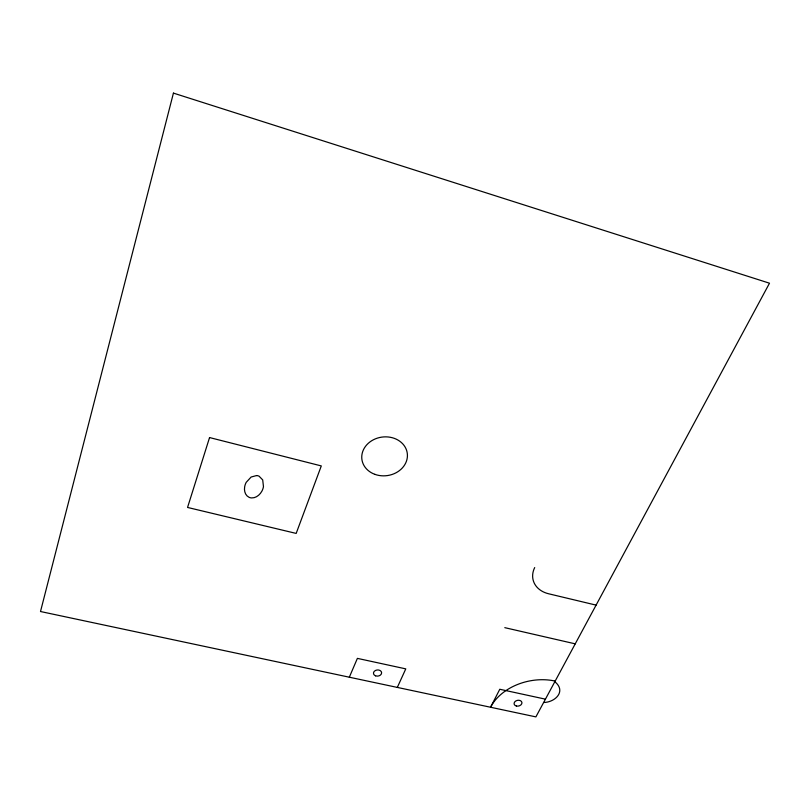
<?xml version="1.0" encoding="UTF-8"?>
<svg xmlns="http://www.w3.org/2000/svg" width="810" height="810" viewBox="0 0 810 810"><rect width="100%" height="100%" fill="white"/><g stroke="black" fill="none" stroke-linecap="round" stroke-linejoin="round"><path stroke-width="1.21" d="M349.323 677.211L357.392 658.378L405.78 668.868L397.315 687.417M543.733 702.503C555.63 702.24 566.727 690.768 554.425 681.423M256.547 475.561L251.12 477.029L246.22 482.335A20.372 16.97 0.8 0 0 244.64 487.012C243.942 490.88 245.268 495.588 249.085 497.31A6.146 5.103 1.6 0 0 251.586 497.927C255.98 498.12 259.828 494.94 261.843 491.245A20.493 17.081 2.3 0 0 263.463 486.587L262.703 479.905L259.068 476.189A6.176 5.164 1.5 0 0 256.547 475.561M545.444 699.162L499.78 689.259L490.576 707.251A49.248 35.721 -12.1 0 1 555.184 681.078M504.792 627.659L575.242 643.849M596.099 605.121L548.623 593.771A26.72 20.837 -15.5 0 1 534.701 567.567M173.431 93.109L40.5 611.52L535.886 716.89L769.5 283.206L173.431 93.109M209.557 437.562L187.555 507.445L296.176 533.415L321.297 465.922L209.557 437.562M374.878 474.346A22.903 19.44 -7.6 0 0 407.349 453.873A22.903 19.44 -7.6 0 0 371.527 440.842A22.903 19.44 -7.6 0 0 374.878 474.346M375.597 675.844A4.09 3.088 -6.2 0 0 381.621 672.776A4.09 3.088 -6.2 0 0 375.425 670.488A4.09 3.088 -6.2 0 0 375.597 675.844M516.415 706.037A3.979 2.916 -11.7 0 0 521.923 702.523A3.979 2.916 -11.7 0 0 515.687 701.045A3.979 2.916 -11.7 0 0 516.415 706.037"/></g></svg>
